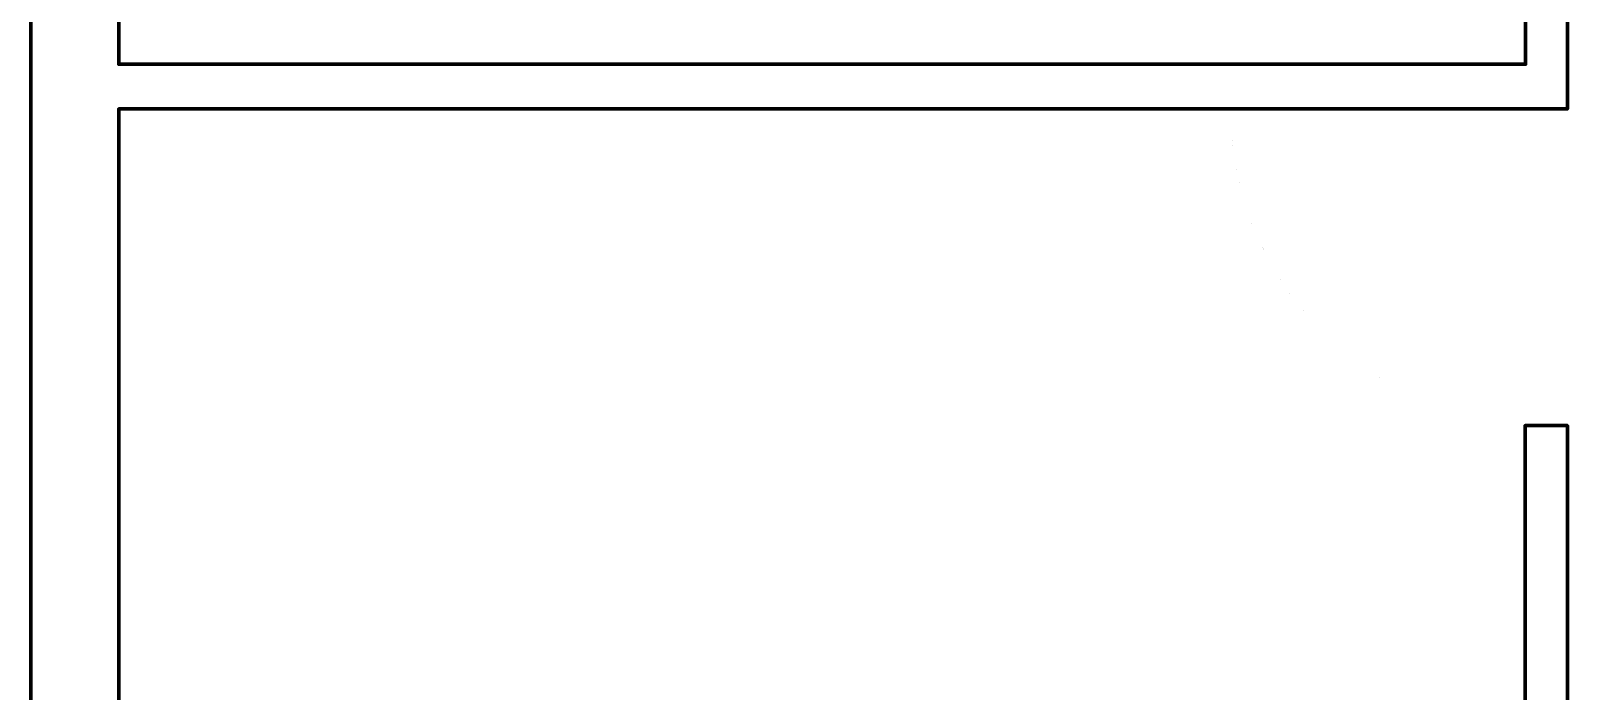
# Model space of a CAD drawing. Header units: metres. Extents: x -2.2 to 5.9, y -2.8 to 8.4.
# Drawn here: x -2.25 to 2.141, y 0.837 to 2.714 of the extents above; entities that cross this region are included whole.
import ezdxf

# ---------------------------------------------------------------- set-up
doc = ezdxf.new("R2010")
doc.units = ezdxf.units.M
doc.header["$LTSCALE"] = 10
doc.layers.get('0').update_dxf_attribs({"linetype": 'CONTINUOUS', "lineweight": 100})
doc.layers.add('doors', color=1, linetype='CONTINUOUS', lineweight=100)
doc.layers.add('walls', color=8, linetype='CONTINUOUS', lineweight=100)

# ---------------------------------------------------------------- blocks, each defined once
blk = doc.blocks.new('W-0-0')
at = {"color": 0, "const_width": 0.01}
for points in [[(-450, -75), (-450, 0)], [(450, 0), (441.8, -122.1)], [(450, 0), (450, 0)], [(-450, -150), (-450, -75)], [(441.8, -122.1), (417.8, -239.2)], [(-450, -225), (-450, -150)], [(-450, -300), (-450, -225)], [(417.8, -239.2), (379.3, -350.3)], [(-450, -375), (-450, -300)], [(379.3, -350.3), (327.1, -454.2)], [(-450, -450), (-450, -375)], [(-450, -525), (-450, -450)], [(327.1, -454.2), (262.5, -549.9)], [(-450, -600), (-450, -525)], [(262.5, -549.9), (186.4, -636.4)], [(-450, -675), (-450, -600)], [(186.4, -636.4), (99.9, -712.5)], [(-450, -750), (-450, -675)], [(99.9, -712.5), (4.2, -777.1)], [(-450, -825), (-450, -750)], [(4.2, -777.1), (-99.7, -829.3)], [(-450, -900), (-450, -825)], [(-99.7, -829.3), (-210.8, -867.8)], [(-210.8, -867.8), (-327.9, -891.8)], [(-327.9, -891.8), (-450, -900)]]:
    blk.add_lwpolyline(points, dxfattribs=at)

msp = doc.modelspace()

# ---------------------------------------------------------------- linework, layer by layer
at = {"layer": 'walls'}
for points in [[(3.209, 8.109), (-2, 8.109), (-2, 5.24), (2.119, 5.241), (2.119, 4.19), (3.527, 4.19), (3.527, 4.07), (2.119, 4.07), (2.119, 3.841), (2, 3.841), (2, 5.119), (-2, 5.119), (-2, 2.619), (2, 2.619), (2, 2.941), (2.119, 2.941), (2.119, 2.492), (-2, 2.492), (-2, -2.507), (-0.689, -2.507), (-0.689, -2.757), (-2.25, -2.757), (-2.25, 8.369), (3.209, 8.369)], [(2.119, 0.601), (2.571, 0.601), (2.571, 0.481), (2.119, 0.481), (2.119, -2.517), (3.207, -2.517), (3.206, -2.767), (0.958, -2.767), (0.958, -2.507), (1.999, -2.507), (1.999, 1.592), (2.119, 1.592)]]:
    msp.add_lwpolyline(points, close=True, dxfattribs=at)

# ---------------------------------------------------------------- block references
at = {"layer": 'doors', "xscale": 0.001, "yscale": 0.001, "rotation": -90.00114591}
msp.add_blockref('W-0-0', (2.0599, 2.0423), dxfattribs=at)

doc.saveas('drawing.dxf')
